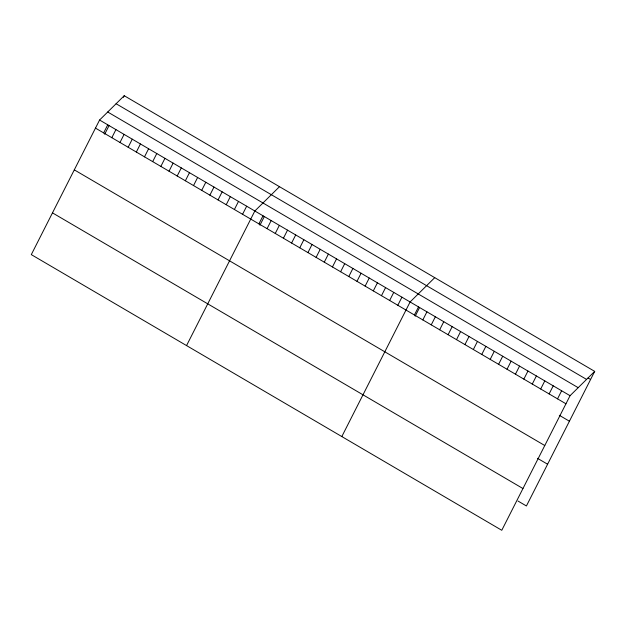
<?xml version="1.0" encoding="UTF-8"?>
<svg xmlns="http://www.w3.org/2000/svg" width="626" height="626" viewBox="0 0 626 626"><rect width="100%" height="100%" fill="white"/><g stroke="black" fill="none" stroke-linecap="round" stroke-linejoin="round"><path stroke-width="0.94" d="M99.581 120.028L31.3 254.618L501.778 530.285L570.059 395.695L594.7 371.382L124.222 95.715L99.581 120.028L570.059 395.695M103.65 132.9L107.75 124.817M104.675 134.238L109.088 125.544M123.4 97.327L124.222 95.715M111.819 137.689L115.927 129.598M119.989 142.478L124.097 134.387M128.166 147.266L132.266 139.175M136.335 152.055L140.435 143.964M144.504 156.844L148.612 148.753M152.681 161.625L156.782 153.542M160.851 166.414L164.951 158.331M169.02 171.203L173.12 163.12M177.189 175.992L181.297 167.909M185.366 180.781L189.467 172.69M193.536 185.57L197.636 177.479M201.705 190.359L205.813 182.268M209.882 195.148L213.982 187.057M218.051 199.937L222.152 191.846M226.221 204.718L230.321 196.634M234.39 209.507L238.498 201.423M242.567 214.295L246.667 206.212M186.556 345.583L254.837 211.001L279.478 186.689M258.906 223.873L263.014 215.782M259.931 225.211L264.344 216.518M267.083 228.662L271.183 220.571M275.252 233.451L279.352 225.36M283.421 238.24L287.522 230.149M291.591 243.029L295.699 234.938M299.768 247.81L303.868 239.727M307.937 252.599L312.038 244.516M316.107 257.388L320.215 249.305M324.276 262.177L328.384 254.086M332.453 266.966L336.553 258.874M340.622 271.754L344.723 263.663M348.792 276.543L352.9 268.452M356.969 281.332L361.069 273.241M365.138 286.113L369.238 278.03M373.307 290.902L377.415 282.819M381.477 295.691L385.585 287.608M389.654 300.48L393.754 292.397M397.823 305.269L401.923 297.178M341.819 436.557L410.1 301.967L434.734 277.654M414.412 314.988L418.52 306.904M415.195 316.185L419.6 307.491M422.832 319.925L426.932 311.834M431.251 324.855L435.352 316.772M439.671 329.792L443.771 321.701M448.091 334.722L452.191 326.631M456.51 339.652L460.611 331.569M464.93 344.59L469.03 336.498M473.35 349.519L477.45 341.436M481.77 354.457L485.87 346.366M490.189 359.387L494.29 351.303M498.601 364.324L502.709 356.233M507.021 369.254L511.129 361.163M515.441 374.184L519.549 366.1M523.86 379.121L527.968 371.03M532.28 384.051L536.388 375.968M540.7 388.989L544.8 380.898M549.119 393.918L553.22 385.835M557.539 398.856L561.639 390.765M594.7 371.382L526.419 505.972L517.999 501.043M588.072 377.994L590.6 379.473M116.092 103.736L586.57 379.411M107.711 111.999L578.189 387.674M95.481 128.111L565.959 403.786M559.315 415.296L569.417 421.22M74.298 169.857L544.777 445.532M537.491 458.31L547.601 464.226M52.482 212.871L522.96 488.538"/></g></svg>
